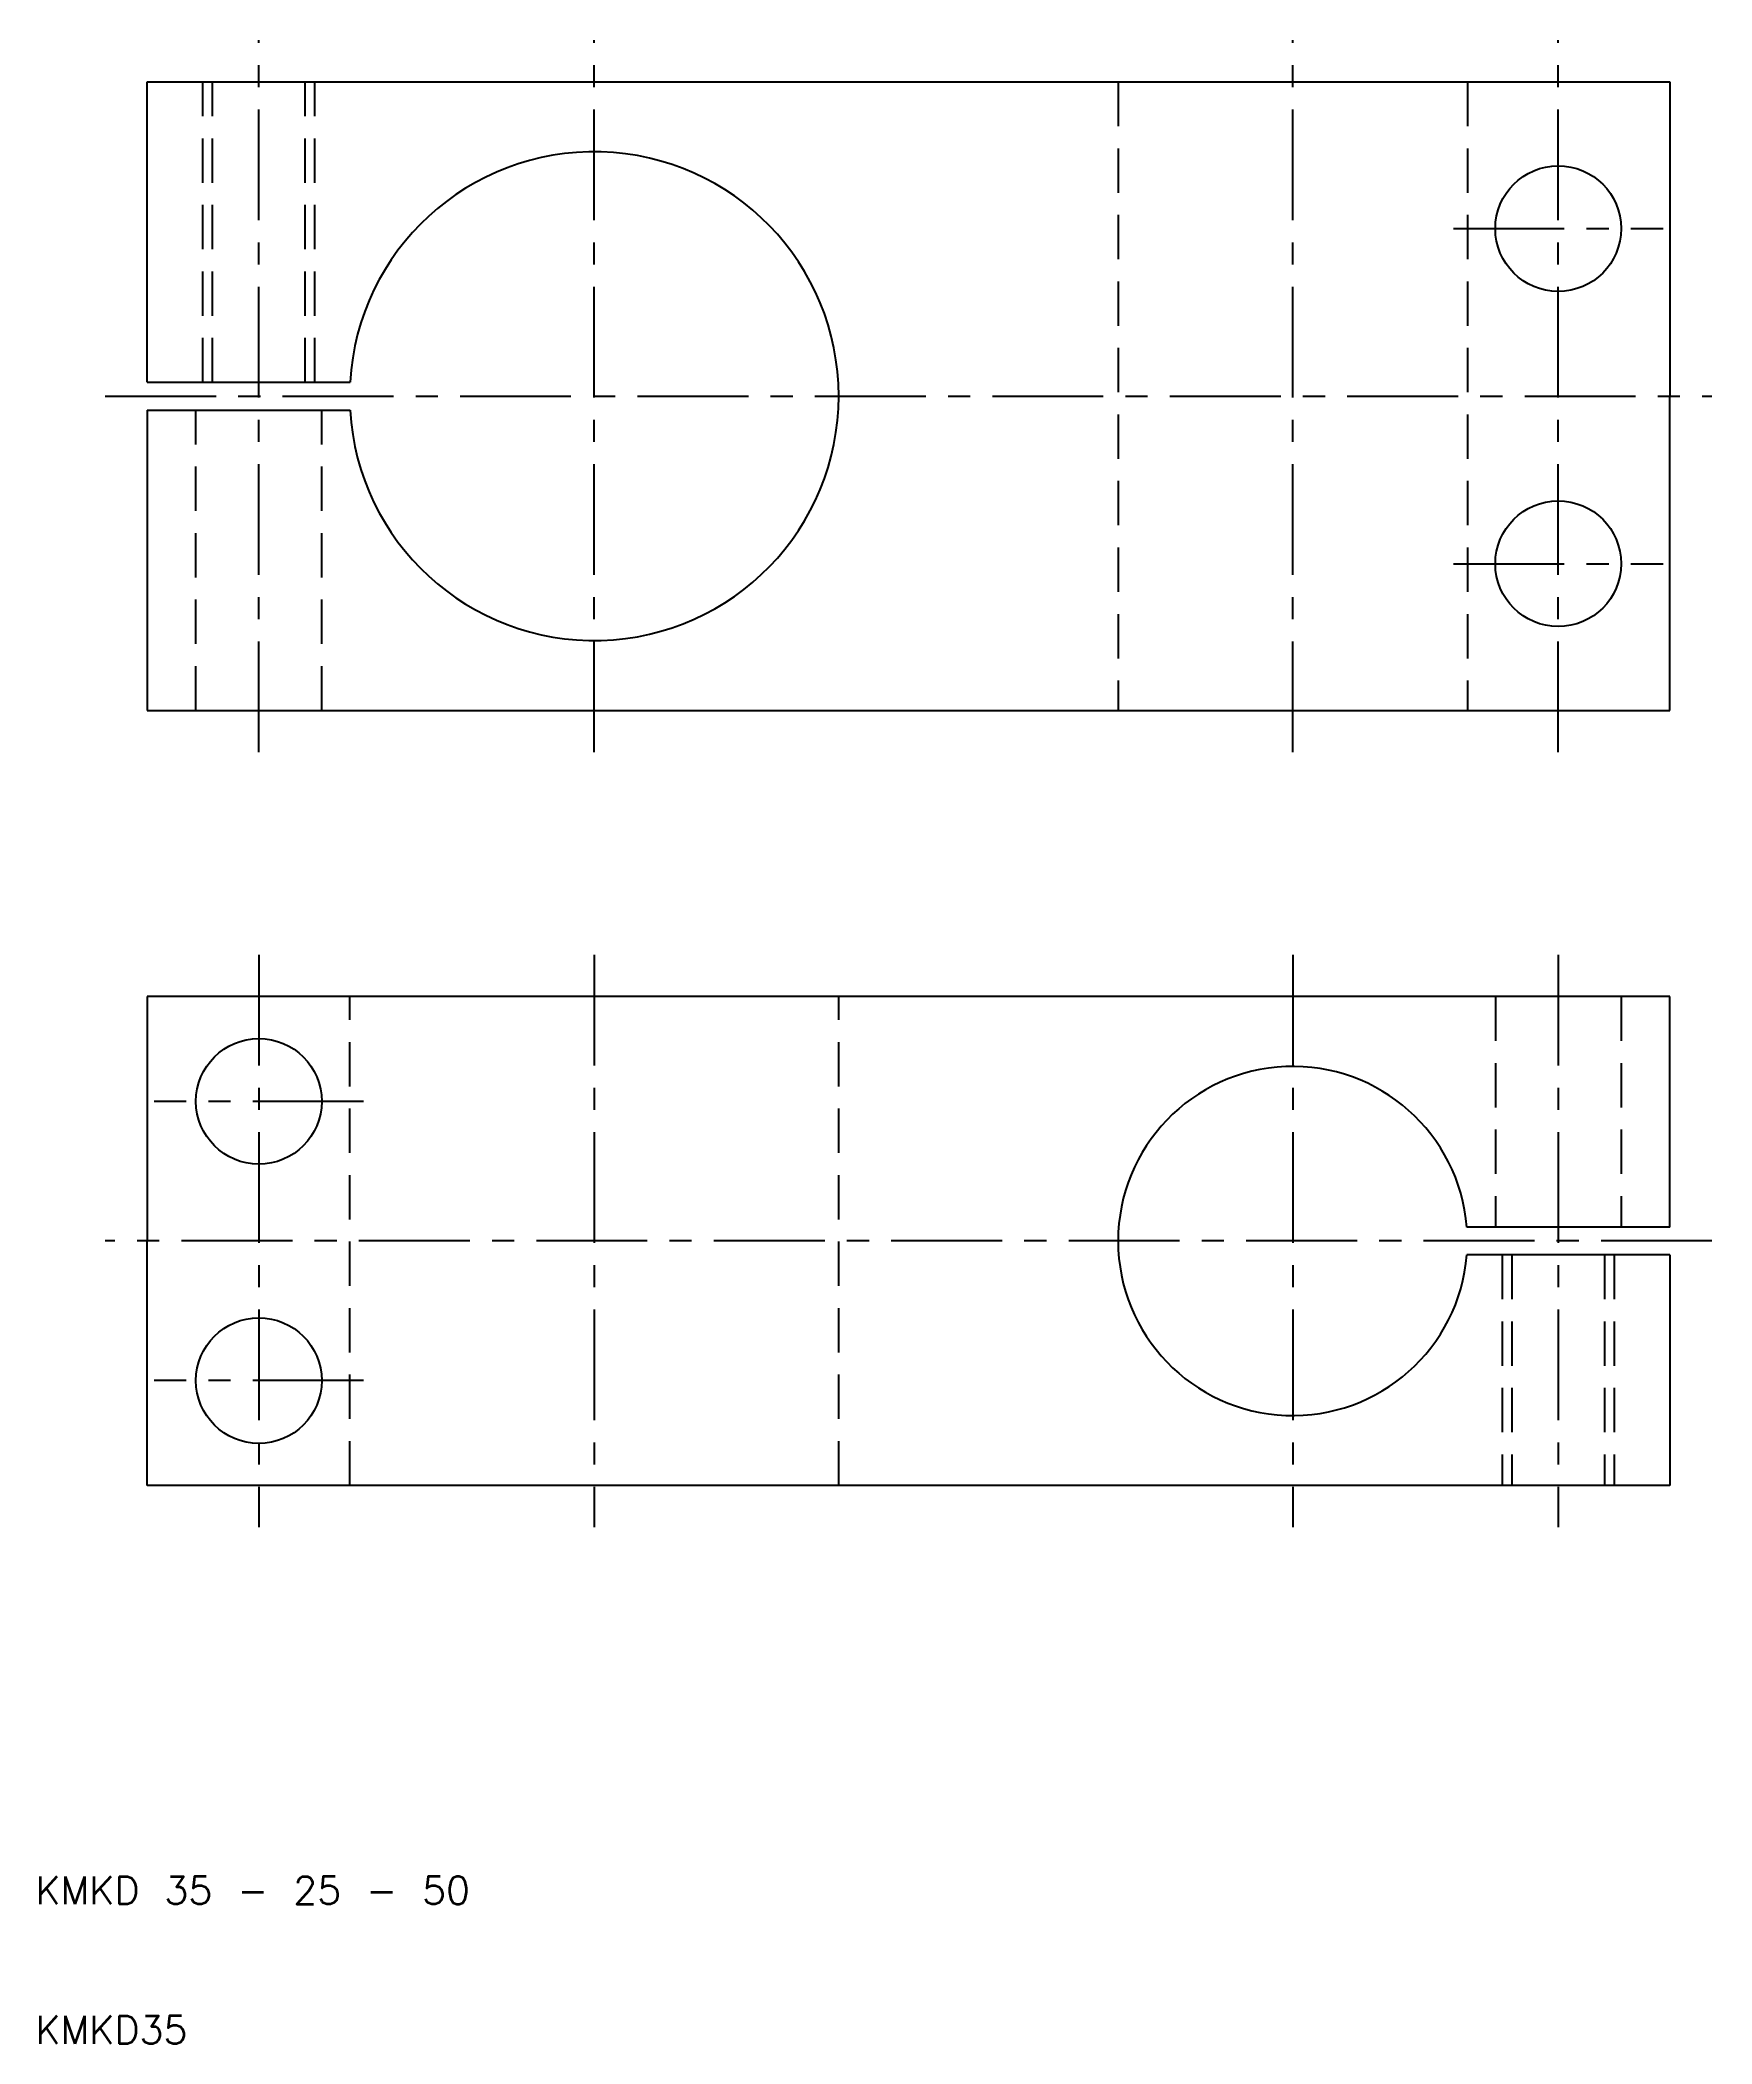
# Model space of a CAD drawing. Extents: x 10 to 130, y 10 to 154.
import ezdxf

# ---------------------------------------------------------------- set-up
doc = ezdxf.new("R2010")
doc.units = 0
doc.header["$LTSCALE"] = 0.25
doc.linetypes.add('CENTER', pattern=[50.8, 31.75, -6.35, 6.35, -6.35])
doc.linetypes.add('DASHED', pattern=[19.05, 12.7, -6.35])
doc.layers.get('0').update_dxf_attribs({"linetype": 'CONTINUOUS'})
doc.layers.add('CENTER', color=1, linetype='CENTER')
doc.styles.get("Standard").update_dxf_attribs({"font": 'txt.shx', "bigfont": 'extfont.shx'})

msp = doc.modelspace()

# ---------------------------------------------------------------- linework, layer by layer
for p, q in [((18, 129), (18, 150.5)), ((18, 150.5), (127, 150.5)), ((127, 150.5), (127, 128)), ((18, 129), (32.5286, 129)), ((127, 105.5), (127, 128)), ((18, 127), (18, 105.5)), ((18, 127), (32.5286, 127)), ((18, 105.5), (127, 105.5)), ((127, 85), (18, 85)), ((18, 85), (18, 67.5)), ((127, 68.5), (127, 85)), ((18, 50), (18, 67.5)), ((127, 68.5), (112.4599, 68.5)), ((127, 66.5), (112.4599, 66.5)), ((127, 66.5), (127, 50)), ((127, 50), (18, 50))]:
    msp.add_line(p, q)
at = {"color": 3, "linetype": 'DASHED'}
for p, q in [((22, 129), (22, 150.5)), ((22.6765, 129), (22.6765, 150.5)), ((29.3235, 129), (29.3235, 150.5)), ((30, 129), (30, 150.5)), ((87.5, 150.5), (87.5, 105.5)), ((112.5, 150.5), (112.5, 105.5)), ((21.5, 105.5), (21.5, 127)), ((30.5, 105.5), (30.5, 127)), ((32.5, 50), (32.5, 85)), ((67.5, 50), (67.5, 85)), ((114.5, 85), (114.5, 68.5)), ((123.5, 85), (123.5, 68.5)), ((115, 66.5), (115, 50)), ((115.6765, 66.5), (115.6765, 50)), ((122.3235, 66.5), (122.3235, 50)), ((123, 66.5), (123, 50))]:
    msp.add_line(p, q, dxfattribs=at)
for centre in [(119, 140), (119, 116), (26, 77.5), (26, 57.5)]:
    msp.add_circle(centre, 4.5)
for centre, radius, start, end in [((50, 128), 17.5, 183.275829, 176.724171), ((100, 67.5), 12.5, 4.588566, 355.411434)]:
    msp.add_arc(centre, radius, start, end)
at = {"layer": 'CENTER', "color": 1, "linetype": 'CENTER'}
for p, q in [((26, 102.5), (26, 153.5)), ((50, 102.5), (50, 153.5)), ((100, 102.5), (100, 153.5)), ((119, 102.5), (119, 153.5)), ((111.5, 140), (126.5, 140)), ((15, 128), (130, 128)), ((111.5, 116), (126.5, 116)), ((26, 88), (26, 47)), ((50, 88), (50, 47)), ((100, 88), (100, 47)), ((119, 88), (119, 47)), ((33.5, 77.5), (18.5, 77.5)), ((130, 67.5), (15, 67.5)), ((33.5, 57.5), (18.5, 57.5))]:
    msp.add_line(p, q, dxfattribs=at)

# ---------------------------------------------------------------- texts
for s, p in [('KMKD 35 - 25 - 50', (10, 20)), ('KMKD35', (10, 10))]:
    msp.add_text(s, height=2).set_placement(p)

doc.saveas('drawing.dxf')
